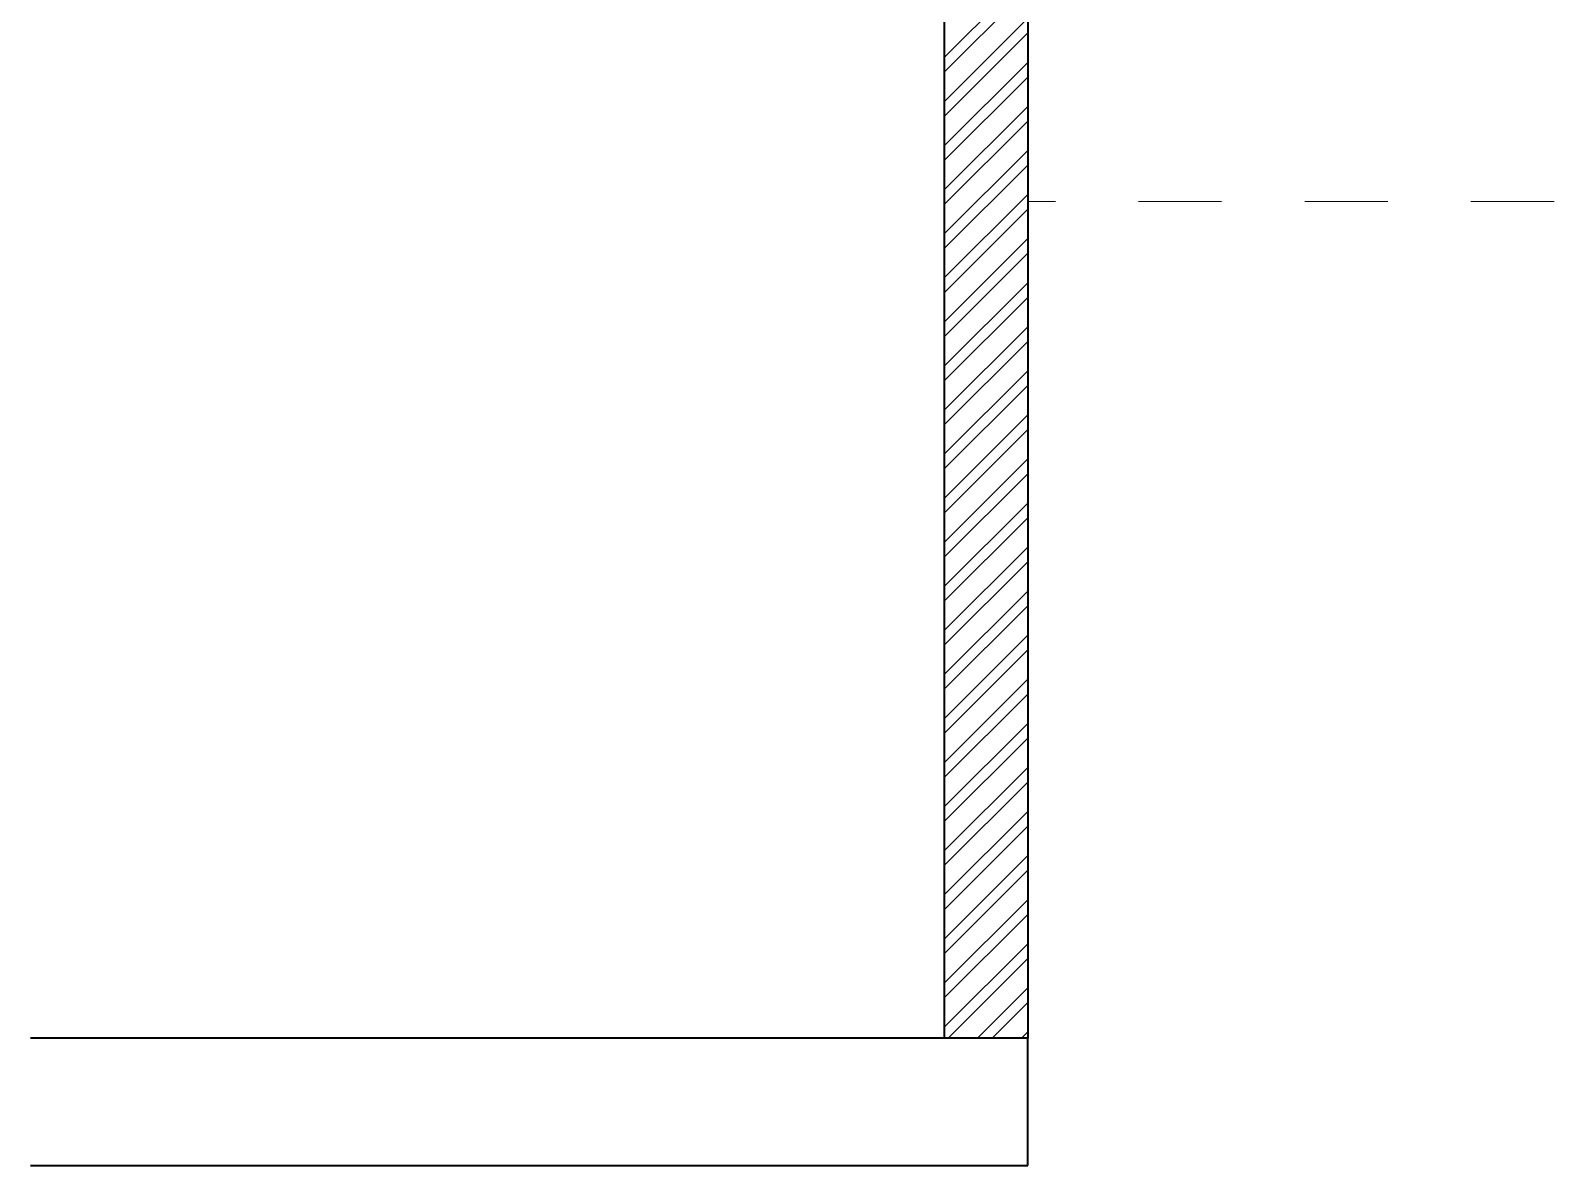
# Model space of a CAD drawing. Header units: millimetres. Extents: x 69529 to 85301, y 41669 to 59279.
# Drawn here: x 69529 to 72277, y 46019 to 48068 of the extents above; entities that cross this region are included whole.
import ezdxf

# ---------------------------------------------------------------- set-up
doc = ezdxf.new("R2010")
doc.units = ezdxf.units.MM
doc.linetypes.add('DASH', pattern=[1, 0.5, -0.5])
for name, color, linetype, lineweight in [('DA_COLUMN', 40, 'Continuous', 40), ('DA_DOTTED LINES', 8, 'DASH', 5), ('DA_WALL', 7, 'Continuous', 35)]:
    doc.layers.add(name, color=color, linetype=linetype, lineweight=lineweight)
doc.layers.add('DA_HATCH', color=7, linetype='Continuous', lineweight=5, true_color=0x545454)

msp = doc.modelspace()

# ---------------------------------------------------------------- linework, layer by layer
at = {"layer": 'DA_COLUMN'}
for p, q in [((71329.22813, 46248.9767), (69529.22813, 46248.9767)), ((71329.22813, 46018.9767), (71329.22813, 46248.9767)), ((69529.22813, 46018.9767), (71329.22813, 46018.9767))]:
    msp.add_line(p, q, dxfattribs=at)
at = {"layer": 'DA_DOTTED LINES', "ltscale": 300}
msp.add_line((72879.22813, 47758.9767), (71329.22813, 47758.9767), dxfattribs=at)
at = {"layer": 'DA_HATCH', "linetype": 'Continuous'}
for p, q in [((71179.22813, 48019.4333), (71329.22813, 48169.4333)), ((71179.22813, 47992.9168), (71329.22813, 48142.9168)), ((71179.22813, 47939.88379), (71329.22813, 48089.88379)), ((71179.22813, 47913.36729), (71329.22813, 48063.36729)), ((71179.22813, 47860.33428), (71329.22813, 48010.33428)), ((71179.22813, 47833.81777), (71329.22813, 47983.81777)), ((71179.22813, 47780.78476), (71329.22813, 47930.78476)), ((71179.22813, 47754.26826), (71329.22813, 47904.26826)), ((71179.22813, 47701.23525), (71329.22813, 47851.23525)), ((71179.22813, 47674.71875), (71329.22813, 47824.71875)), ((71179.22813, 47621.68574), (71329.22813, 47771.68574)), ((71179.22813, 47595.16923), (71329.22813, 47745.16923)), ((71179.22813, 47542.13623), (71329.22813, 47692.13623)), ((71179.22813, 47515.61972), (71329.22813, 47665.61972)), ((71179.22813, 47462.58671), (71329.22813, 47612.58671)), ((71179.22813, 47436.07021), (71329.22813, 47586.07021)), ((71179.22813, 47383.0372), (71329.22813, 47533.0372)), ((71179.22813, 47356.5207), (71329.22813, 47506.5207)), ((71179.22813, 47303.48769), (71329.22813, 47453.48769)), ((71179.22813, 47276.97118), (71329.22813, 47426.97118)), ((71179.22813, 47223.93817), (71329.22813, 47373.93817)), ((71179.22813, 47197.42167), (71329.22813, 47347.42167)), ((71179.22813, 47144.38866), (71329.22813, 47294.38866)), ((71179.22813, 47117.87216), (71329.22813, 47267.87216)), ((71179.22813, 47064.83915), (71329.22813, 47214.83915)), ((71179.22813, 47038.32264), (71329.22813, 47188.32264)), ((71179.22813, 46985.28964), (71329.22813, 47135.28964)), ((71179.22813, 46958.77313), (71329.22813, 47108.77313)), ((71179.22813, 46905.74012), (71329.22813, 47055.74012)), ((71179.22813, 46879.22362), (71329.22813, 47029.22362)), ((71179.22813, 46826.19061), (71329.22813, 46976.19061)), ((71179.22813, 46799.67411), (71329.22813, 46949.67411)), ((71179.22813, 46746.6411), (71329.22813, 46896.6411)), ((71179.22813, 46720.12459), (71329.22813, 46870.12459)), ((71179.22813, 46667.09158), (71329.22813, 46817.09158)), ((71179.22813, 46640.57508), (71329.22813, 46790.57508)), ((71179.22813, 46587.54207), (71329.22813, 46737.54207)), ((71179.22813, 46561.02557), (71329.22813, 46711.02557)), ((71179.22813, 46507.99256), (71329.22813, 46657.99256)), ((71179.22813, 46481.47605), (71329.22813, 46631.47605)), ((71179.22813, 46428.44305), (71329.22813, 46578.44305)), ((71179.22813, 46401.92654), (71329.22813, 46551.92654)), ((71179.22813, 46348.89353), (71329.22813, 46498.89353)), ((71179.22813, 46322.37703), (71329.22813, 46472.37703)), ((71179.22813, 46269.34402), (71329.22813, 46419.34402)), ((71185.37731, 46248.9767), (71329.22813, 46392.82752)), ((71238.41032, 46248.9767), (71329.22813, 46339.79451)), ((71264.92682, 46248.9767), (71329.22813, 46313.278)), ((71317.95983, 46248.9767), (71329.22813, 46260.24499))]:
    msp.add_line(p, q, dxfattribs=at)
at = {"layer": 'DA_WALL'}
for p, q in [((71179.22813, 46248.9767), (71179.22813, 48978.9767)), ((71329.22813, 48978.9767), (71329.22813, 46248.9767)), ((71329.22813, 46248.9767), (71179.22813, 46248.9767))]:
    msp.add_line(p, q, dxfattribs=at)

doc.saveas('drawing.dxf')
